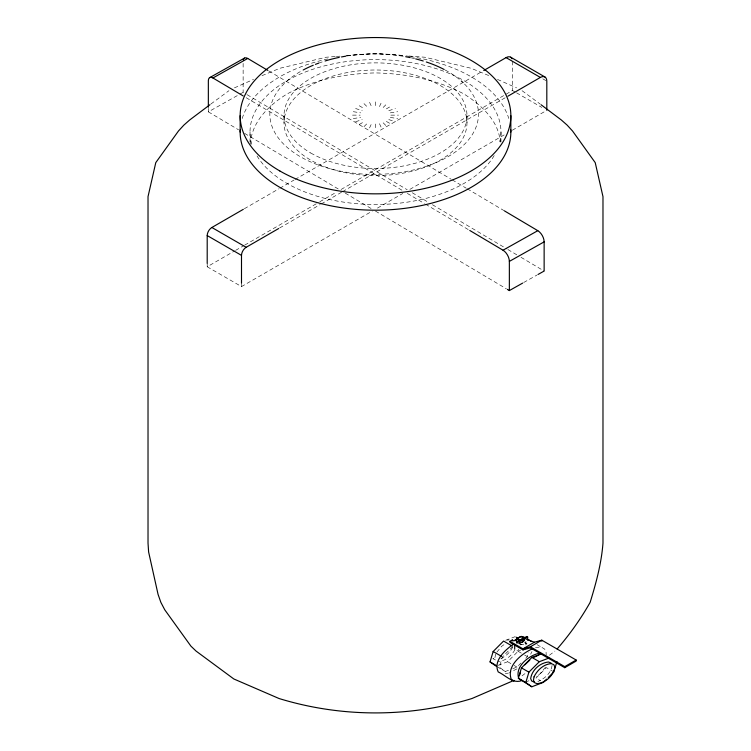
<?xml version="1.0" encoding="UTF-8"?>
<svg xmlns="http://www.w3.org/2000/svg" width="751" height="751" viewBox="0 0 751 751"><rect width="100%" height="100%" fill="white"/><g stroke="black" fill="none" stroke-linecap="round" stroke-linejoin="round"><path stroke-width="0.56" stroke-dasharray="3.75 2.82" d="M552.069 665.414C551.29 673.056 544.578 678.782 537.829 681.551M250.261 144.258C251.679 121.784 268.755 105.431 286.769 94.128C314.04 79.512 344.775 73.598 375.5 72.913C406.225 73.598 436.96 79.512 464.231 94.128C481.316 105.178 498.617 120.413 500.232 142.052M495.726 654.083L494.909 657.585L495.726 660.138L492.938 658.533L495.256 659.763M498.166 665.33L507.667 661.725L518.087 651.267L518.706 649.193M519.955 645.034L520.884 641.927M525.766 658.233L527.371 656.627L528.62 652.478M379.471 106.595L381.452 102.305M369.548 127.961L371.529 123.69M530.638 654.205L531.98 651.558M496.88 652.121L501.518 646.451L504.803 644.067M512.736 647.099C509.882 652.826 504.803 657.397 498.73 659.472M514.942 649.69C511.553 655.773 505.31 661.284 498.044 661.368M545.573 667.16L539.866 673.929L536.298 676.792M383.16 107.477L387 103.629M512.858 646.423L502.438 656.881L499.321 667.263L505.339 671.488L508.511 670.286M512.736 668.69L516.96 667.085L521.767 662.26M364 126.628L367.84 122.807M210.881 104.023L228.933 90.702M522.001 675.862L525.662 673.112M549.441 655.219L554.923 651.089M516.923 668.878L509.385 672.699M386.343 108.886L391.759 105.741M244.328 208.74L278.818 188.83M279.832 188.238L294.045 180.043M295.059 179.451L482.743 71.092M207.201 263.31L207.201 266.774L234.584 250.965M235.598 250.383L243.709 245.699M244.723 245.108L318.771 202.357M319.785 201.775L336.016 192.406M341.085 189.477L512.511 90.505L515.533 92.251M279.654 227.966L320.226 204.535M321.25 203.943L341.536 192.237M342.55 191.646L505.892 97.348M207.201 266.774L241.503 286.582L372.355 211.04M377.424 208.111L402.78 193.467M409.877 189.374L506.24 133.734M512.332 130.223L545.799 110.904M359.241 124.516L364.657 121.399M208.346 108.379L208.346 111.852L239.043 94.617M240.067 94.044L243.136 92.326L246.15 94.119M523.672 282.526L536.974 275.063M234.434 87.867L253.509 79.418M261.977 75.663L279.87 68.275L326 57.245L335.209 56.55M505.676 640.265L515.186 636.66M525.428 682.077L529.652 680.481M388.774 110.716L395.42 108.491M355.58 121.765L362.226 119.569M520.603 644.658L522.039 644.18M520.011 644.78L524.067 644.593L525.653 645.503M520.603 650.573L517.749 650.92L514.961 649.85M535.454 647.766L538.608 647.184L542.1 647.569L544.635 649.099L546.033 651.671L546.202 655.097M505.292 673.656L508.455 673.074M390.304 112.857L397.72 111.692M353.28 118.564L360.696 117.438M506.934 640.105L509.253 639.908M336.354 56.456L340.963 56.109M346.718 55.668L375.5 53.481L404.282 55.668M390.83 115.147L398.499 115.128M352.501 115.128L360.17 115.147M408.882 56.025L425 57.245L471.13 68.275L489.023 75.663M390.304 117.438L397.72 118.564M353.28 111.692L360.696 112.857M388.774 119.569L395.42 121.765M355.58 108.491L362.226 110.716M497.491 79.418L516.566 87.867M386.343 121.399L391.759 124.516M542.776 78.808L545.808 80.554M516.547 92.833L541.771 107.402M537.049 644.649L542.1 647.569M524.911 643.025L526.77 644.105M518.087 651.267L523.654 654.487M524.583 655.022L527.371 656.627M553.834 671.91L546.409 667.62L535.989 678.078L540.636 680.753M507.667 661.725L513.243 664.945M514.172 665.48L516.96 667.085M496.984 666.663L505.339 671.488M359.241 105.741L364.657 108.886M268.886 71.016L451.182 179.254M452.186 179.855L466.287 188.219M467.3 188.82L504.559 210.947M247.163 94.71L407.23 189.75M412.261 192.744L428.37 202.301M432.388 204.694L506.887 248.928M507.892 249.529L516.96 254.908M520.978 257.293L544.137 271.045M246.187 97.714L402.292 190.407M407.333 193.401L424.456 203.568M425.46 204.159L468.765 229.881M208.346 111.852L238.546 129.782M244.591 133.368L339.217 189.552M345.263 193.138L371.435 208.684M375.462 211.069L506.334 288.778M522.067 90.702L540.119 104.023M524.47 642.021L527.052 643.832M383.16 122.807L387 126.628M364 103.629L367.84 107.477M379.471 123.69L381.452 127.961M369.548 102.305L371.529 106.595M525.916 641.279L525.916 645.222M512.511 61.338L512.511 90.505M500.983 132.054L500.983 142.033M466.972 115.692L466.972 122.817A91.472 52.805 0 0 1 329.764 168.553A91.472 52.805 0 0 1 329.764 77.081A91.472 52.805 0 0 1 466.972 122.817M375.5 101.854L375.5 106.295M375.5 123.99L375.5 128.412M284.028 115.692L284.028 122.817M250.017 132.054L250.017 142.033M243.136 63.422L243.136 92.326M241.503 283.118L241.503 286.582M251.81 144.286A125.483 72.453 0 0 1 375.5 59.611A125.483 72.453 0 0 1 499.19 144.286M494.196 155.56A125.483 72.453 0 0 1 375.5 204.507A125.483 72.453 0 0 1 256.804 155.56M242.216 118.47A135.349 78.142 0 0 1 327.699 58.944M346.164 55.771A135.349 78.142 0 0 1 404.836 55.771M405.981 55.921A135.349 78.142 0 0 1 409.398 56.4M410.534 56.578A135.349 78.142 0 0 1 508.784 118.47M464.503 84.028A104.323 60.23 0 0 1 433.289 163.774A104.323 60.23 0 0 1 293.143 152.096A104.323 60.23 0 0 1 302.231 70.519M318.668 63.14A104.323 60.23 0 0 1 324.047 61.319M347.15 55.968A104.323 60.23 0 0 1 404.554 56.532M411.304 57.865A104.323 60.23 0 0 1 414.627 58.634M445.136 70.003A104.323 60.23 0 0 1 459.631 79.606M310.82 153.035A91.472 52.805 0 0 0 463.855 129.36A91.472 52.805 0 0 0 351.825 64.68A91.472 52.805 0 0 0 310.82 153.035"/><path stroke-width="1.13" d="M517.805 639.43C517.937 641.992 524.038 639.983 522.443 637.89M519.72 674.952L520.556 671.779M496.054 666.128L490.037 661.903L493.154 651.521L503.564 641.063L511.929 645.888M546.625 679.148L543.424 682.368L531.802 686.771L518.359 678.256L521.476 667.874L531.886 657.416L541.396 653.811M531.802 686.771L525.794 682.546L528.901 672.164L539.321 661.706L548.821 658.101M556.951 661.528L553.834 671.91L548.23 677.533M524.846 664.851L529.793 660.129M516.134 639.636L517.983 637.787L521.185 636.717L523.879 637.064L524.47 638.613L524.47 640.199L522.621 642.049L519.42 643.109L516.735 642.772L516.134 639.636L516.735 642.772M516.735 641.185L519.42 641.532L522.621 640.462L524.47 638.613M557.148 648.958C569.568 634.689 580.823 618.852 590.136 602.368C596.087 583.133 601.467 563.241 602.978 543.086L602.978 196.631L595.224 162.638L572.506 130.965L567.155 125.135L561.316 119.972L541.039 104.718M209.961 104.718L189.684 119.972L183.845 125.135L178.494 130.965L155.776 162.638L148.022 196.631L148.022 543.086L148.614 551.976L158.057 594.36L160.864 602.368L164.741 609.774L190.895 646.113L196.077 651.089L233.814 678.96L279.081 698.533C341.63 717.703 409.37 717.703 471.919 698.533L513.994 680.378M513.731 643.992C505.273 649.737 492.975 660.758 498.213 671.938C505.723 675.327 512.661 683.945 521.598 680.669M533.445 657.576L538.936 654.966M207.201 263.31L207.201 235.57A6.599 3.811 -60 0 1 211.866 227.487L243.315 209.332M483.757 70.51L506.08 57.62A9.096 5.248 -60 0 1 512.022 58.775M241.503 283.118L241.503 255.378A6.599 3.811 -60 0 1 246.168 247.295L278.63 228.548M507.92 96.175L540.382 77.428A9.096 5.248 -60 0 1 546.812 81.136L546.812 110.313M509.948 641.326L522.949 648.836L534.374 642.236L541.8 640.19L576.158 660.026L576.158 661.077L564.733 667.677L530.375 647.841L522.949 649.887L509.948 642.387L509.948 641.326L512.285 639.974L513.947 640.941L514.613 640.378A12.345 7.125 0 0 1 517.176 638.923M534.374 642.236L525.982 639.035L524.592 637.702L526.733 636.472L527.662 637.008L527.662 640.171M527.662 637.008L525.522 638.237L524.592 637.702M525.803 648.235L522.949 649.887L522.949 648.836L530.375 646.789L541.8 640.19L541.8 641.241M530.375 647.841L530.375 646.789L564.733 666.625L576.158 660.026M209.698 77.625L244.479 58.099M208.346 107.224L208.346 80.639A6.599 3.755 60.7 0 1 212.946 77.982L247.736 58.456L267.872 70.416M469.779 230.473L503.01 250.214L537.8 230.679A9.096 5.173 60.7 0 1 544.137 241.869L544.137 271.045L537.998 274.49M522.649 283.108L509.356 290.571L509.356 261.395L544.137 241.869M532.534 648.723C521.532 653.642 506.033 666.184 511.365 679.524L513.891 681.054M540.007 653.079C529.202 654.985 514.632 666.4 518.716 678.341M523.869 638.021L524.592 638.237M551.018 663.02L548.502 662.007C540.007 662.823 531.783 670.08 530.675 678.66L531.717 681.044L534.233 682.058M510.624 57.17L544.935 76.977M506.08 57.62L540.382 77.428M211.866 227.487L246.168 247.295M207.201 235.57L241.503 255.378M516.115 637.195L517.974 638.266M531.886 657.416L539.321 661.706M493.154 651.521L501.508 656.346M521.476 667.874L528.901 672.164M490.037 661.903L496.542 665.658M518.359 678.256L525.794 682.546M504.559 210.947L537.8 230.679M212.946 77.982L243.164 95.921M507.338 289.379L509.356 290.571M528.957 639.983L531.483 641.514M524.47 640.199L523.879 637.064M564.733 666.625L564.733 667.677M522.621 640.462L522.621 642.049M519.42 641.532L519.42 643.109M514.688 645.203L514.688 649.146M512.285 639.974L512.285 641.035M510.849 115.692L510.849 132.054M240.151 115.692L240.151 132.054M503.01 250.214A9.096 5.173 60.7 0 1 509.356 261.395M243.286 59.808A6.599 3.755 60.7 0 1 247.736 58.456M510.793 129.801A135.349 78.142 0 0 1 375.5 210.196A135.349 78.142 0 0 1 240.207 129.801M303.179 70.003A104.323 60.23 0 0 1 313.27 65.234M315.411 64.37A104.323 60.23 0 0 1 318.668 63.14M325.08 60.991A104.323 60.23 0 0 1 339.245 57.386M341.489 56.945A104.323 60.23 0 0 1 346.023 56.147M405.69 56.729A104.323 60.23 0 0 1 410.187 57.62M415.725 58.907A104.323 60.23 0 0 1 423.226 60.991M426.315 61.986A104.323 60.23 0 0 1 444.179 69.496M461.33 81.061A104.323 60.23 0 0 1 462.963 82.535M517.805 638.378C522.687 643.316 525.09 632.079 517.805 638.378M534.036 676.867L533.454 680.265L534.505 682.65L537.021 683.673C545.517 682.856 553.74 675.6 554.848 667.019L553.806 664.635L551.29 663.621C543.621 664.156 537.209 670.155 534.036 676.867M279.794 170.946A135.349 78.142 0 0 0 506.24 135.922A135.349 78.142 0 0 0 340.466 40.216A135.349 78.142 0 0 0 279.794 170.946"/></g></svg>
